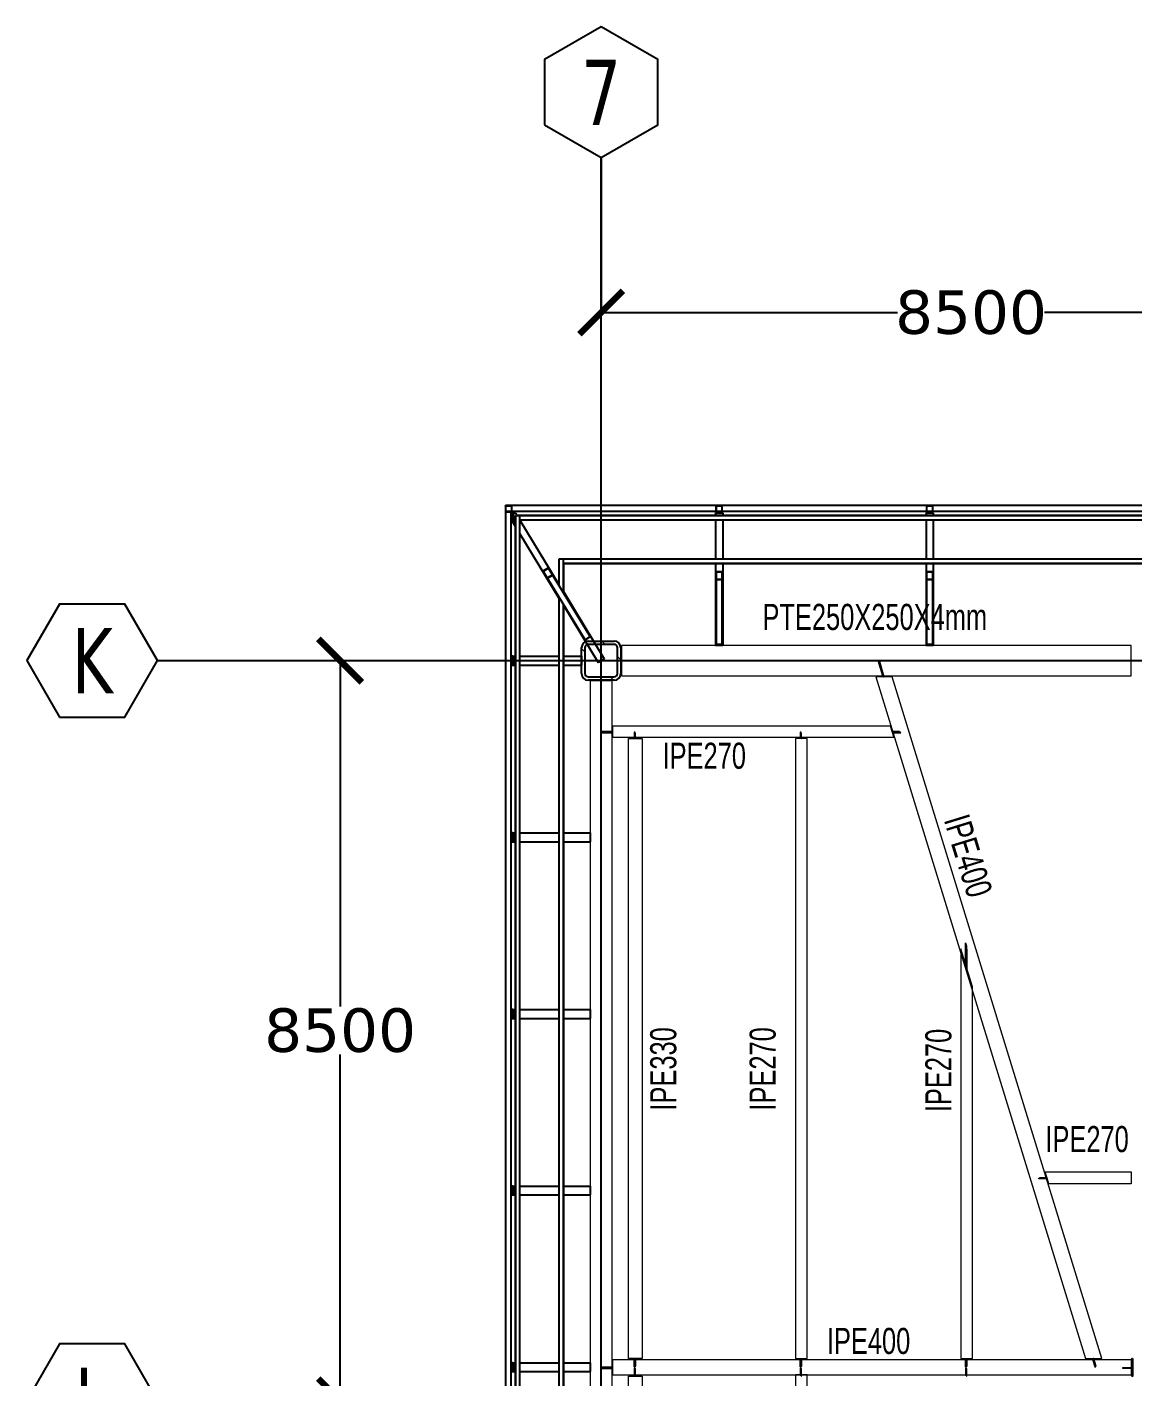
# Model space of a CAD drawing. Header units: millimetres. Extents: x -6598 to 74598, y -11659 to 33736.
# Drawn here: x -6598 to 6100, y 17280 to 32781 of the extents above; entities that cross this region are included whole.
import ezdxf
from ezdxf.enums import TextEntityAlignment as Align

# ---------------------------------------------------------------- set-up
doc = ezdxf.new("R2010")
doc.units = ezdxf.units.MM
for name, color, linetype, lineweight in [('0-1', 250, 'Continuous', 5), ('E_B_PLACA-1', 10, 'Continuous', 25), ('E_B_PLACA-2', 31, 'Continuous', 25), ('E_COLUMNAS-1', 31, 'Continuous', 25), ('E_COLUMNAS-2', 1, 'Continuous', 25), ('E_COLUMNAS-3', 1, 'Continuous', 35), ('E_TEXTO', 3, 'Continuous', 9), ('E_VIGAS-1', 31, 'Continuous', 25), ('E_VIGAS-2', 10, 'Continuous', 25), ('HCB-VIGAS', 4, 'Continuous', 15), ('S-COLS-HDLN-1', 52, 'Continuous', 9)]:
    doc.layers.add(name, color=color, linetype=linetype, lineweight=lineweight)
for name, color, linetype in [('COTAS', 8, 'Continuous'), ('HCB-EJES', 1, 'Continuous'), ('HCB-PLATINAS', 5, 'Continuous'), ('HCB-ROTULOS', 2, 'Continuous')]:
    doc.layers.add(name, color=color, linetype=linetype)
doc.styles.add('Arial Narrow_1', font='', dxfattribs={"width": 0.85, "height": 0.3})
doc.styles.add('ROMANT', font='romant.shx', dxfattribs={"width": 0.8})
doc.styles.add('VERDANA', font='verdana.ttf')
doc.styles.get('Arial Narrow_1').set_extended_font_data('Arial Narrow')
doc.dimstyles.new('1.125', dxfattribs={"dimscale": 0, "dimtxt": 500, "dimasz": 500, "dimexe": 4, "dimexo": 4, "dimgap": 15, "dimtad": 0, "dimdec": 0, "dimzin": 4, "dimdsep": 46, "dimtxsty": 'ROMANT', "dimblk": 'ARCHTICK', "dimcen": -10, "dimclrd": 256, "dimclrt": 3, "dimadec": 0, "dimazin": 0, "dimtfac": 1, "dimtdec": 0, "dimtix": 1, "dimtmove": 0, "dimatfit": 0, "dimldrblk": 'OBLIQUE', "dimfxl": 0.05, "dimtolj": 1, "dimtzin": 0, "dimarcsym": 0})

# ---------------------------------------------------------------- blocks, each defined once
blk = doc.blocks.new('EST_SFM_VIGA-METALICA-SECCION-C - EST_SFM_VIGA-METALICA-UPN160-1606674-_34_00m_N_E_-NIVEL-9 DOC')
at = {"layer": 'E_VIGAS-1'}
for p, q in [((-35.176, 0.012), (-35.176, 0.018)), ((-35.17, 0.018), (-35.176, 0.018)), ((-32.752, 0.018), (-35.112, 0.018)), ((-30.332, 0.018), (-32.694, 0.018)), ((30.113, 0.018), (-30.274, 0.018)), ((-35.175, -0.047), (-35.108, -0.047)), ((-35.107, -0.047), (-32.758, -0.047)), ((-32.756, -0.047), (-32.69, -0.047)), ((-32.689, -0.047), (-30.338, -0.047)), ((-30.336, -0.047), (-30.27, -0.047)), ((-30.269, -0.047), (30.107, -0.047))]:
    blk.add_line(p, q, dxfattribs=at)
blk = doc.blocks.new('EST_SFM_VIGA-METALICA-SECCION-C - EST_SFM_VIGA-METALICA-UPN160-1601879-_34_00m_N_E_-NIVEL-9 DOC')
at = {"layer": 'E_VIGAS-1'}
for p, q in [((-14.466, -0.016), (-14.466, 0.047)), ((-14.462, 0.047), (-14.466, 0.047)), ((14.461, 0.047), (-14.461, 0.047)), ((-14.466, -0.018), (14.466, -0.018))]:
    blk.add_line(p, q, dxfattribs=at)
blk = doc.blocks.new('EST_SFM_VIGA-METALICA-SECCION-C - EST_SFM_VIGA-METALICA-UPN100-1529610-_34_00m_N_E_-NIVEL-9 DOC')
at = {"layer": 'E_VIGAS-2'}
for p, q in [((-14.442, -0.018), (-14.442, 0.032)), ((14.393, 0.032), (-14.441, 0.032)), ((-14.442, -0.018), (14.393, -0.018))]:
    blk.add_line(p, q, dxfattribs=at)
blk = doc.blocks.new('EST_SFM_VIGA-METALICA-SECCION-C - EST_SFM_VIGA-METALICA-UPN100-1529678-_34_00m_N_E_-NIVEL-9 DOC')
at = {"layer": 'E_VIGAS-2'}
for p, q in [((-13.943, -0.032), (-13.943, 0.018)), ((-13.556, 0.018), (-13.943, 0.018)), ((13.374, 0.018), (-13.422, 0.018)), ((-13.942, -0.032), (-13.638, -0.032)), ((-13.504, -0.032), (13.456, -0.032))]:
    blk.add_line(p, q, dxfattribs=at)
blk = doc.blocks.new('EST_SFM_VIGA-METALICA-SECCION-C - EST_SFM_VIGA-METALICA-UPN100-1526554-_34_00m_N_E_-NIVEL-9 DOC')
at = {"layer": 'E_VIGAS-2'}
for p, q in [((-34.929, -0.032), (-34.929, 0.018)), ((34.942, 0.018), (-34.929, 0.018)), ((-34.929, -0.032), (34.942, -0.032))]:
    blk.add_line(p, q, dxfattribs=at)
blk = doc.blocks.new('EST_SFM_VIGA-METALICA-SECCION-C - EST_SFM_VIGA-METALICA-UPN100-1526616-_34_00m_N_E_-NIVEL-9 DOC')
at = {"layer": 'E_VIGAS-2'}
for p, q in [((-34.827, -0.018), (-34.827, 0.032)), ((34.044, 0.032), (-34.827, 0.032)), ((-34.827, -0.018), (34.044, -0.018))]:
    blk.add_line(p, q, dxfattribs=at)
blk = doc.blocks.new('EST_SCM_COLUMNA-METALICA-SECCION-CUADRADA - EST_SCM_COLUMNA-TUBULAR-CUADRADA_PTEØ_70x70 e_3mm-V8-_34_00m_N_E_-NIVEL-9 DOC')
at = {"layer": 'E_COLUMNAS-1'}
for p, q in [((-0.035, 0.029), (-0.035, -0.029)), ((-0.032, -0.029), (-0.032, 0.029)), ((0.029, 0.035), (-0.029, 0.035)), ((-0.029, 0.032), (0.029, 0.032)), ((0.032, 0.029), (0.032, -0.029)), ((0.035, -0.029), (0.035, 0.029)), ((0.029, -0.032), (-0.029, -0.032)), ((-0.029, -0.035), (0.029, -0.035))]:
    blk.add_line(p, q, dxfattribs=at)
for centre, radius, start, end in [((-0.029, 0.029), 0.006, 90, 180), ((-0.029, 0.029), 0.003, 90, 180), ((0.029, 0.029), 0.006, 360, 90), ((0.029, 0.029), 0.003, 0, 90), ((-0.029, -0.029), 0.006, 180, 270), ((-0.029, -0.029), 0.006, 190, 270), ((-0.029, -0.029), 0.003, 180, 270), ((-0.029, -0.029), 0.003, 210, 270), ((0.029, -0.029), 0.006, 270, 360), ((0.029, -0.029), 0.003, 270, 360), ((0.029, -0.029), 0.006, 270, 350), ((0.029, -0.029), 0.003, 270, 330)]:
    blk.add_arc(centre, radius, start, end, dxfattribs=at)
blk = doc.blocks.new('EST_SCM_COLUMNA-METALICA-SECCION-CUADRADA - EST_SCM_COLUMNA-TUBULAR-CUADRADA_PTEØ_70x70 e_3mm-1586569-_34_00m_N_E_-NIVEL-9 DOC')
at = {"layer": 'E_COLUMNAS-1'}
for p, q in [((-0.035, 0.029), (-0.035, -0.029)), ((-0.032, -0.029), (-0.032, 0.029)), ((0.029, 0.035), (-0.029, 0.035)), ((-0.029, 0.032), (0.029, 0.032)), ((0.032, 0.029), (0.032, -0.029)), ((0.035, -0.029), (0.035, 0.029)), ((0.029, -0.032), (-0.029, -0.032)), ((-0.029, -0.035), (0.029, -0.035))]:
    blk.add_line(p, q, dxfattribs=at)
for centre, radius, start, end in [((-0.029, 0.029), 0.006, 90, 180), ((-0.029, 0.029), 0.003, 90, 180), ((0.029, 0.029), 0.006, 360, 90), ((0.029, 0.029), 0.003, 0, 90), ((-0.029, -0.029), 0.006, 180, 270), ((-0.029, -0.029), 0.003, 180, 270), ((0.029, -0.029), 0.006, 270, 360), ((0.029, -0.029), 0.003, 270, 360), ((0.029, -0.029), 0.006, 280, 350), ((0.029, -0.029), 0.003, 300, 330)]:
    blk.add_arc(centre, radius, start, end, dxfattribs=at)
blk = doc.blocks.new('DCTIB_CNI_EST_MOD-1A-FAC_0001_rvt-1-_34_00m_N_E_-NIVEL-9 DOC')
at = {"layer": 'E_B_PLACA-1'}
for p, q in [((-75.147, 167.83), (-5.177, 167.83)), ((-75.147, 138.995), (-75.147, 167.83)), ((-74.597, 167.28), (-74.597, 166.944)), ((-5.727, 167.28), (-74.597, 167.28)), ((-74.597, 166.81), (-74.597, 140.014))]:
    blk.add_line(p, q, dxfattribs=at)
at = {"layer": 'E_B_PLACA-2'}
for p, q in [((-75.147, 167.83), (-75.147, 138.995)), ((-5.177, 167.83), (-75.147, 167.83)), ((-74.597, 167.28), (-5.727, 167.28)), ((-74.597, 166.944), (-74.597, 167.28)), ((-74.597, 140.014), (-74.597, 166.81))]:
    blk.add_line(p, q, dxfattribs=at)
at = {"layer": 'E_COLUMNAS-1'}
for centre, radius, start, end in [((-75.196, 167.879), 0.006, 280, 350), ((-75.196, 167.879), 0.006, 280, 350), ((-75.196, 167.879), 0.003, 300, 330), ((-75.196, 167.879), 0.003, 300, 330), ((-72.836, 167.879), 0.006, 190, 270), ((-72.836, 167.879), 0.006, 190, 270), ((-72.836, 167.879), 0.003, 210, 270), ((-72.836, 167.879), 0.003, 210, 270), ((-72.778, 167.879), 0.006, 270, 350), ((-72.778, 167.879), 0.006, 270, 350), ((-72.778, 167.879), 0.003, 270, 330), ((-72.778, 167.879), 0.003, 270, 330), ((-70.416, 167.879), 0.006, 190, 270), ((-70.416, 167.879), 0.006, 190, 270), ((-70.416, 167.879), 0.003, 210, 270), ((-70.416, 167.879), 0.003, 210, 270), ((-70.358, 167.879), 0.006, 270, 350), ((-70.358, 167.879), 0.006, 270, 350), ((-70.358, 167.879), 0.003, 270, 330), ((-70.358, 167.879), 0.003, 270, 330)]:
    blk.add_arc(centre, radius, start, end, dxfattribs=at)
at = {"layer": 'E_VIGAS-1'}
for p, q in [((-75.172, 167.87), (-75.173, 167.868)), ((-75.171, 167.875), (-75.171, 167.873)), ((-75.155, 167.859), (-75.166, 167.878)), ((-72.81, 167.876), (-72.81, 167.878)), ((-72.81, 167.864), (-72.81, 167.873)), ((-72.805, 167.878), (-72.805, 167.876)), ((-72.805, 167.873), (-72.805, 167.864)), ((-70.39, 167.876), (-70.39, 167.878)), ((-70.39, 167.864), (-70.39, 167.873)), ((-70.385, 167.878), (-70.385, 167.876)), ((-70.385, 167.873), (-70.385, 167.864)), ((-75.195, 167.791), (-75.176, 167.76)), ((-75.181, 167.84), (-75.178, 167.835)), ((-75.178, 167.826), (-75.181, 167.831)), ((-75.176, 167.859), (-75.176, 167.853)), ((-75.176, 167.853), (-75.176, 167.859)), ((-75.176, 167.859), (-75.147, 167.859)), ((-75.176, 167.749), (-75.176, 167.802)), ((-75.174, 167.865), (-75.175, 167.864)), ((-75.175, 167.858), (-75.147, 167.858)), ((-75.175, 167.858), (-75.175, 167.747)), ((-75.175, 167.747), (-75.147, 167.701)), ((-75.147, 167.858), (-75.13, 167.83)), ((-72.848, 167.858), (-72.848, 167.859)), ((-72.848, 167.859), (-72.82, 167.859)), ((-72.766, 167.858), (-72.848, 167.858)), ((-72.848, 167.858), (-72.848, 167.83)), ((-72.81, 167.859), (-72.81, 167.864)), ((-72.805, 167.864), (-72.805, 167.859)), ((-72.794, 167.859), (-72.766, 167.859)), ((-72.766, 167.859), (-72.766, 167.858)), ((-72.766, 167.858), (-72.766, 167.83)), ((-70.428, 167.858), (-70.428, 167.859)), ((-70.428, 167.859), (-70.4, 167.859)), ((-70.346, 167.858), (-70.428, 167.858)), ((-70.428, 167.858), (-70.428, 167.83)), ((-70.39, 167.859), (-70.39, 167.864)), ((-70.385, 167.864), (-70.385, 167.859)), ((-70.374, 167.859), (-70.346, 167.859)), ((-70.346, 167.859), (-70.346, 167.858)), ((-70.346, 167.858), (-70.346, 167.83)), ((-72.848, 167.28), (-72.848, 166.337)), ((-72.766, 167.28), (-72.766, 166.337)), ((-70.428, 167.28), (-70.428, 166.337)), ((-70.346, 167.28), (-70.346, 166.337)), ((-74.828, 167.188), (-74.782, 167.113)), ((-74.772, 167.226), (-74.827, 167.193)), ((-74.826, 167.191), (-74.771, 167.224)), ((-74.826, 167.188), (-74.822, 167.181)), ((-74.781, 167.114), (-74.826, 167.188)), ((-74.782, 167.113), (-74.35, 166.404)), ((-74.781, 167.114), (-74.779, 167.111)), ((-74.724, 167.146), (-74.779, 167.113)), ((-74.778, 167.111), (-74.723, 167.145)), ((-74.765, 167.216), (-74.769, 167.223)), ((-74.769, 167.223), (-74.724, 167.149)), ((-74.723, 167.15), (-74.768, 167.224)), ((-74.722, 167.146), (-74.724, 167.149)), ((-74.29, 166.44), (-74.723, 167.15)), ((-72.842, 167.18), (-72.842, 167.098)), ((-72.842, 167.098), (-72.842, 166.357)), ((-72.841, 167.18), (-72.841, 167.172)), ((-72.841, 167.098), (-72.841, 167.18)), ((-72.841, 167.098), (-72.841, 167.094)), ((-72.775, 167.184), (-72.839, 167.184)), ((-72.839, 167.182), (-72.775, 167.182)), ((-72.775, 167.096), (-72.839, 167.096)), ((-72.774, 167.172), (-72.774, 167.18)), ((-72.774, 167.18), (-72.774, 167.098)), ((-72.774, 167.094), (-72.774, 167.098)), ((-72.772, 167.098), (-72.772, 167.18)), ((-72.772, 166.357), (-72.772, 167.098)), ((-70.422, 167.18), (-70.422, 167.098)), ((-70.422, 167.098), (-70.422, 166.357)), ((-70.421, 167.18), (-70.421, 167.172)), ((-70.421, 167.098), (-70.421, 167.18)), ((-70.421, 167.098), (-70.421, 167.094)), ((-70.355, 167.184), (-70.419, 167.184)), ((-70.419, 167.182), (-70.355, 167.182)), ((-70.355, 167.096), (-70.419, 167.096)), ((-70.354, 167.172), (-70.354, 167.18)), ((-70.354, 167.18), (-70.354, 167.098)), ((-70.354, 167.094), (-70.354, 167.098)), ((-70.352, 167.098), (-70.352, 167.18)), ((-70.352, 166.357), (-70.352, 167.098)), ((-74.597, 166.956), (-74.127, 166.184)), ((-72.839, 167.094), (-72.775, 167.094)), ((-70.419, 167.094), (-70.355, 167.094)), ((-74.597, 166.798), (-74.197, 166.141)), ((-74.346, 166.402), (-74.291, 166.435)), ((-72.766, 166.337), (-72.848, 166.337)), ((-72.839, 166.353), (-72.775, 166.353)), ((-70.346, 166.337), (-70.428, 166.337)), ((-70.419, 166.353), (-70.355, 166.353)), ((-75.177, 166.212), (-75.195, 166.212)), ((-75.195, 166.165), (-75.181, 166.165)), ((-75.181, 166.165), (-75.176, 166.165)), ((-75.181, 166.165), (-75.176, 166.165)), ((-75.177, 166.165), (-75.181, 166.165)), ((-75.177, 166.175), (-75.177, 166.212)), ((-75.177, 166.212), (-75.175, 166.212)), ((-75.175, 166.112), (-75.175, 166.212)), ((-75.175, 166.212), (-75.147, 166.212)), ((-75.175, 166.212), (-75.175, 166.112)), ((-74.597, 166.212), (-74.388, 166.212)), ((-74.388, 166.212), (-74.388, 166.112)), ((-74.127, 166.184), (-74.197, 166.141)), ((-75.181, 166.16), (-75.195, 166.16)), ((-75.195, 166.112), (-75.177, 166.112)), ((-75.176, 166.16), (-75.181, 166.16)), ((-75.181, 166.16), (-75.177, 166.16)), ((-75.176, 166.16), (-75.181, 166.16)), ((-75.177, 166.112), (-75.177, 166.15)), ((-75.175, 166.112), (-75.177, 166.112)), ((-75.175, 166.112), (-75.147, 166.112)), ((-74.597, 166.112), (-74.388, 166.112)), ((-75.177, 164.182), (-75.195, 164.182)), ((-75.177, 164.145), (-75.177, 164.182)), ((-75.177, 164.182), (-75.175, 164.182)), ((-75.175, 164.082), (-75.175, 164.182)), ((-75.175, 164.182), (-75.147, 164.182)), ((-75.175, 164.182), (-75.175, 164.082)), ((-74.597, 164.182), (-74.287, 164.182)), ((-74.287, 164.182), (-74.287, 164.082)), ((-75.195, 164.135), (-75.181, 164.135)), ((-75.181, 164.13), (-75.195, 164.13)), ((-75.195, 164.082), (-75.177, 164.082)), ((-75.181, 164.135), (-75.176, 164.135)), ((-75.181, 164.135), (-75.176, 164.135)), ((-75.177, 164.135), (-75.181, 164.135)), ((-75.176, 164.13), (-75.181, 164.13)), ((-75.181, 164.13), (-75.177, 164.13)), ((-75.176, 164.13), (-75.181, 164.13)), ((-75.177, 164.082), (-75.177, 164.12)), ((-75.175, 164.082), (-75.177, 164.082)), ((-75.175, 164.082), (-75.147, 164.082)), ((-74.597, 164.082), (-74.287, 164.082)), ((-75.177, 162.152), (-75.195, 162.152)), ((-75.177, 162.115), (-75.177, 162.152)), ((-75.177, 162.152), (-75.175, 162.152)), ((-75.175, 162.052), (-75.175, 162.152)), ((-75.175, 162.152), (-75.147, 162.152)), ((-75.175, 162.152), (-75.175, 162.052)), ((-74.597, 162.152), (-74.287, 162.152)), ((-74.287, 162.152), (-74.287, 162.052)), ((-75.195, 162.105), (-75.181, 162.105)), ((-75.181, 162.1), (-75.195, 162.1)), ((-75.195, 162.052), (-75.177, 162.052)), ((-75.181, 162.105), (-75.176, 162.105)), ((-75.181, 162.105), (-75.176, 162.105)), ((-75.177, 162.105), (-75.181, 162.105)), ((-75.176, 162.1), (-75.181, 162.1)), ((-75.181, 162.1), (-75.177, 162.1)), ((-75.176, 162.1), (-75.181, 162.1)), ((-75.177, 162.052), (-75.177, 162.09)), ((-75.175, 162.052), (-75.177, 162.052)), ((-75.175, 162.052), (-75.147, 162.052)), ((-74.597, 162.052), (-74.287, 162.052)), ((-75.177, 160.123), (-75.195, 160.123)), ((-75.177, 160.085), (-75.177, 160.123)), ((-75.177, 160.123), (-75.175, 160.123)), ((-75.175, 160.023), (-75.175, 160.123)), ((-75.175, 160.123), (-75.147, 160.123)), ((-75.175, 160.123), (-75.175, 160.023)), ((-74.597, 160.123), (-74.287, 160.123)), ((-74.287, 160.123), (-74.287, 160.023)), ((-75.195, 160.075), (-75.181, 160.075)), ((-75.181, 160.07), (-75.195, 160.07)), ((-75.195, 160.023), (-75.177, 160.023)), ((-75.181, 160.075), (-75.176, 160.075)), ((-75.181, 160.075), (-75.176, 160.075)), ((-75.177, 160.075), (-75.181, 160.075)), ((-75.176, 160.07), (-75.181, 160.07)), ((-75.181, 160.07), (-75.177, 160.07)), ((-75.176, 160.07), (-75.181, 160.07)), ((-75.177, 160.023), (-75.177, 160.06)), ((-75.175, 160.023), (-75.177, 160.023)), ((-75.175, 160.023), (-75.147, 160.023)), ((-74.597, 160.023), (-74.287, 160.023)), ((-75.177, 158.093), (-75.195, 158.093)), ((-75.195, 158.045), (-75.181, 158.045)), ((-75.181, 158.04), (-75.195, 158.04)), ((-75.195, 157.993), (-75.177, 157.993)), ((-75.181, 158.045), (-75.176, 158.045)), ((-75.181, 158.045), (-75.176, 158.045)), ((-75.177, 158.045), (-75.181, 158.045)), ((-75.176, 158.04), (-75.181, 158.04)), ((-75.181, 158.04), (-75.177, 158.04)), ((-75.176, 158.04), (-75.181, 158.04)), ((-75.177, 158.055), (-75.177, 158.093)), ((-75.177, 158.093), (-75.175, 158.093)), ((-75.177, 157.993), (-75.177, 158.03)), ((-75.175, 157.993), (-75.177, 157.993)), ((-75.175, 157.993), (-75.175, 158.093)), ((-75.175, 158.093), (-75.147, 158.093)), ((-75.175, 158.093), (-75.175, 157.993)), ((-75.175, 157.993), (-75.147, 157.993)), ((-74.597, 158.093), (-74.287, 158.093)), ((-74.597, 157.993), (-74.287, 157.993)), ((-74.287, 158.093), (-74.287, 157.993))]:
    blk.add_line(p, q, dxfattribs=at)
at = {"layer": 'E_VIGAS-1', "flags": 128}
for points in [[(-75.17, 167.878), (-75.171, 167.874), (-75.172, 167.869), (-75.175, 167.864), (-75.178, 167.861), (-75.182, 167.857), (-75.186, 167.855), (-75.19, 167.854)], [(-75.195, 167.863), (-75.191, 167.857), (-75.186, 167.848), (-75.181, 167.84)], [(-75.181, 167.831), (-75.186, 167.838), (-75.191, 167.847), (-75.195, 167.854)], [(-75.175, 167.747), (-75.176, 167.747), (-75.176, 167.749)], [(-75.147, 167.859), (-75.147, 167.858), (-75.147, 167.858)], [(-74.827, 167.193), (-74.828, 167.192), (-74.828, 167.192), (-74.828, 167.191), (-74.828, 167.19), (-74.828, 167.189), (-74.828, 167.188), (-74.828, 167.188)], [(-74.826, 167.188), (-74.826, 167.189), (-74.827, 167.189), (-74.827, 167.19), (-74.827, 167.19), (-74.826, 167.19), (-74.826, 167.191), (-74.826, 167.191)], [(-74.782, 167.113), (-74.782, 167.113), (-74.781, 167.112), (-74.78, 167.112), (-74.78, 167.111), (-74.779, 167.111), (-74.778, 167.111), (-74.778, 167.111)], [(-74.779, 167.113), (-74.779, 167.113), (-74.779, 167.113), (-74.78, 167.113), (-74.78, 167.113), (-74.78, 167.113), (-74.781, 167.114), (-74.781, 167.114)], [(-74.768, 167.224), (-74.768, 167.225), (-74.769, 167.225), (-74.77, 167.226), (-74.77, 167.226), (-74.771, 167.226), (-74.772, 167.226), (-74.772, 167.226)], [(-74.771, 167.224), (-74.771, 167.224), (-74.771, 167.224), (-74.771, 167.224), (-74.77, 167.224), (-74.77, 167.224), (-74.77, 167.224), (-74.769, 167.224), (-74.769, 167.223)], [(-74.724, 167.149), (-74.724, 167.149), (-74.724, 167.148), (-74.723, 167.148), (-74.724, 167.147), (-74.724, 167.147), (-74.724, 167.147), (-74.724, 167.146)], [(-74.723, 167.145), (-74.722, 167.145), (-74.722, 167.146), (-74.722, 167.146), (-74.722, 167.147), (-74.722, 167.148), (-74.722, 167.149), (-74.723, 167.15)], [(-72.839, 167.184), (-72.84, 167.184), (-72.84, 167.184), (-72.841, 167.183), (-72.841, 167.183), (-72.842, 167.182), (-72.842, 167.181), (-72.842, 167.18)], [(-72.842, 167.098), (-72.842, 167.097), (-72.842, 167.096), (-72.841, 167.095), (-72.841, 167.095), (-72.84, 167.094), (-72.84, 167.094), (-72.839, 167.094)], [(-72.841, 167.18), (-72.841, 167.181), (-72.84, 167.181), (-72.84, 167.182), (-72.84, 167.182), (-72.84, 167.182), (-72.839, 167.182), (-72.839, 167.182)], [(-72.839, 167.096), (-72.839, 167.096), (-72.84, 167.096), (-72.84, 167.096), (-72.84, 167.096), (-72.84, 167.097), (-72.841, 167.097), (-72.841, 167.098)], [(-72.772, 167.18), (-72.772, 167.181), (-72.772, 167.182), (-72.773, 167.183), (-72.773, 167.183), (-72.774, 167.184), (-72.774, 167.184), (-72.775, 167.184)], [(-72.775, 167.182), (-72.775, 167.182), (-72.774, 167.182), (-72.774, 167.182), (-72.774, 167.182), (-72.774, 167.181), (-72.774, 167.181), (-72.774, 167.18)], [(-72.775, 167.094), (-72.774, 167.094), (-72.774, 167.094), (-72.773, 167.095), (-72.773, 167.095), (-72.772, 167.096), (-72.772, 167.097), (-72.772, 167.098)], [(-72.774, 167.098), (-72.774, 167.097), (-72.774, 167.097), (-72.774, 167.096), (-72.774, 167.096), (-72.774, 167.096), (-72.775, 167.096), (-72.775, 167.096)], [(-70.419, 167.184), (-70.42, 167.184), (-70.42, 167.184), (-70.421, 167.183), (-70.421, 167.183), (-70.422, 167.182), (-70.422, 167.181), (-70.422, 167.18)], [(-70.422, 167.098), (-70.422, 167.097), (-70.422, 167.096), (-70.421, 167.095), (-70.421, 167.095), (-70.42, 167.094), (-70.42, 167.094), (-70.419, 167.094)], [(-70.421, 167.18), (-70.421, 167.181), (-70.42, 167.181), (-70.42, 167.182), (-70.42, 167.182), (-70.42, 167.182), (-70.419, 167.182), (-70.419, 167.182)], [(-70.419, 167.096), (-70.419, 167.096), (-70.42, 167.096), (-70.42, 167.096), (-70.42, 167.096), (-70.42, 167.097), (-70.421, 167.097), (-70.421, 167.098)], [(-70.352, 167.18), (-70.352, 167.181), (-70.352, 167.182), (-70.353, 167.183), (-70.353, 167.183), (-70.354, 167.184), (-70.354, 167.184), (-70.355, 167.184)], [(-70.355, 167.182), (-70.355, 167.182), (-70.354, 167.182), (-70.354, 167.182), (-70.354, 167.182), (-70.354, 167.181), (-70.354, 167.181), (-70.354, 167.18)], [(-70.355, 167.094), (-70.354, 167.094), (-70.354, 167.094), (-70.353, 167.095), (-70.353, 167.095), (-70.352, 167.096), (-70.352, 167.097), (-70.352, 167.098)], [(-70.354, 167.098), (-70.354, 167.097), (-70.354, 167.097), (-70.354, 167.096), (-70.354, 167.096), (-70.354, 167.096), (-70.355, 167.096), (-70.355, 167.096)], [(-74.35, 166.404), (-74.35, 166.403), (-74.349, 166.403), (-74.348, 166.402), (-74.348, 166.402), (-74.347, 166.402), (-74.346, 166.402), (-74.346, 166.402)], [(-74.291, 166.435), (-74.29, 166.436), (-74.29, 166.436), (-74.29, 166.437), (-74.29, 166.438), (-74.29, 166.439), (-74.29, 166.44), (-74.29, 166.44)], [(-72.842, 166.357), (-72.842, 166.356), (-72.842, 166.355), (-72.841, 166.355), (-72.841, 166.354), (-72.84, 166.354), (-72.84, 166.353), (-72.839, 166.353)], [(-72.775, 166.353), (-72.774, 166.353), (-72.774, 166.354), (-72.773, 166.354), (-72.773, 166.355), (-72.772, 166.355), (-72.772, 166.356), (-72.772, 166.357)], [(-70.422, 166.357), (-70.422, 166.356), (-70.422, 166.355), (-70.421, 166.355), (-70.421, 166.354), (-70.42, 166.354), (-70.42, 166.353), (-70.419, 166.353)], [(-70.355, 166.353), (-70.354, 166.353), (-70.354, 166.354), (-70.353, 166.354), (-70.353, 166.355), (-70.352, 166.355), (-70.352, 166.356), (-70.352, 166.357)]]:
    blk.add_lwpolyline(points, dxfattribs=at)
at = {"layer": 'E_VIGAS-1'}
for points, knots in [([(-75.181, 167.84), (-75.181, 167.84), (-75.181, 167.839), (-75.18, 167.839), (-75.18, 167.838), (-75.179, 167.838), (-75.179, 167.838), (-75.179, 167.838), (-75.178, 167.838), (-75.178, 167.838), (-75.178, 167.839), (-75.178, 167.839), (-75.177, 167.84), (-75.177, 167.84), (-75.177, 167.84), (-75.177, 167.84), (-75.177, 167.84), (-75.177, 167.841), (-75.177, 167.841), (-75.177, 167.842), (-75.177, 167.842), (-75.177, 167.843), (-75.177, 167.843), (-75.177, 167.843), (-75.177, 167.843), (-75.177, 167.844), (-75.177, 167.844), (-75.177, 167.845), (-75.176, 167.846), (-75.176, 167.847), (-75.176, 167.848), (-75.176, 167.85), (-75.176, 167.852), (-75.176, 167.853)], [0, 0, 0, 0, 0.071429, 0.142857, 0.160714, 0.178571, 0.214286, 0.25, 0.285714, 0.321429, 0.357143, 0.392857, 0.410714, 0.419643, 0.428571, 0.4375, 0.446429, 0.464286, 0.5, 0.535714, 0.553571, 0.5625, 0.571429, 0.580357, 0.589286, 0.607143, 0.642857, 0.678571, 0.714286, 0.75, 0.785714, 0.857143, 1, 1, 1, 1]), ([(-75.178, 167.838), (-75.178, 167.838), (-75.179, 167.838), (-75.179, 167.838), (-75.179, 167.838), (-75.18, 167.838), (-75.18, 167.839), (-75.181, 167.839), (-75.181, 167.84), (-75.181, 167.84)], [0.7142857, 0.7142857, 0.7142857, 0.7142857, 0.75, 0.7857143, 0.8214286, 0.8392857, 0.8571429, 0.9285714, 1, 1, 1, 1]), ([(-75.176, 167.802), (-75.176, 167.803), (-75.176, 167.807), (-75.177, 167.811), (-75.177, 167.815), (-75.178, 167.821), (-75.179, 167.826), (-75.181, 167.83), (-75.181, 167.831)], [0, 0, 0, 0, 0.142857, 0.285714, 0.428571, 0.571429, 0.857143, 1, 1, 1, 1]), ([(-75.176, 167.853), (-75.176, 167.852), (-75.176, 167.85), (-75.176, 167.848), (-75.176, 167.847), (-75.176, 167.846), (-75.177, 167.845), (-75.177, 167.844), (-75.177, 167.844), (-75.177, 167.843), (-75.177, 167.843), (-75.177, 167.843), (-75.177, 167.843)], [0, 0, 0, 0, 0.1428571, 0.2142857, 0.25, 0.2857143, 0.3214286, 0.3571429, 0.3928571, 0.4107143, 0.4196429, 0.4285714, 0.4285714, 0.4285714, 0.4285714]), ([(-72.82, 167.859), (-72.819, 167.859), (-72.818, 167.859), (-72.815, 167.859), (-72.813, 167.86), (-72.811, 167.86), (-72.81, 167.862), (-72.81, 167.863), (-72.81, 167.864)], [0, 0, 0, 0, 0.142857, 0.285714, 0.428571, 0.571429, 0.785714, 1, 1, 1, 1]), ([(-72.81, 167.864), (-72.81, 167.863), (-72.81, 167.862), (-72.812, 167.86), (-72.813, 167.86), (-72.815, 167.859), (-72.816, 167.859), (-72.817, 167.859), (-72.819, 167.859), (-72.82, 167.859)], [0, 0, 0, 0, 0.285714, 0.428571, 0.571429, 0.678571, 0.732143, 0.785714, 1, 1, 1, 1]), ([(-72.794, 167.859), (-72.795, 167.859), (-72.796, 167.859), (-72.799, 167.859), (-72.801, 167.86), (-72.803, 167.86), (-72.804, 167.862), (-72.805, 167.863), (-72.805, 167.864)], [0, 0, 0, 0, 0.142857, 0.285714, 0.428571, 0.571429, 0.785714, 1, 1, 1, 1]), ([(-72.805, 167.864), (-72.805, 167.863), (-72.804, 167.862), (-72.803, 167.86), (-72.801, 167.86), (-72.8, 167.859), (-72.799, 167.859), (-72.797, 167.859), (-72.795, 167.859), (-72.794, 167.859)], [0, 0, 0, 0, 0.285714, 0.428571, 0.571429, 0.678571, 0.732143, 0.785714, 1, 1, 1, 1]), ([(-70.4, 167.859), (-70.399, 167.859), (-70.398, 167.859), (-70.395, 167.859), (-70.393, 167.86), (-70.391, 167.86), (-70.39, 167.862), (-70.39, 167.863), (-70.39, 167.864)], [0, 0, 0, 0, 0.142857, 0.285714, 0.428571, 0.571429, 0.785714, 1, 1, 1, 1]), ([(-70.39, 167.864), (-70.39, 167.863), (-70.39, 167.862), (-70.392, 167.86), (-70.393, 167.86), (-70.395, 167.859), (-70.396, 167.859), (-70.397, 167.859), (-70.399, 167.859), (-70.4, 167.859)], [0, 0, 0, 0, 0.285714, 0.428571, 0.571429, 0.678571, 0.732143, 0.785714, 1, 1, 1, 1]), ([(-70.374, 167.859), (-70.375, 167.859), (-70.376, 167.859), (-70.379, 167.859), (-70.381, 167.86), (-70.383, 167.86), (-70.384, 167.862), (-70.385, 167.863), (-70.385, 167.864)], [0, 0, 0, 0, 0.142857, 0.285714, 0.428571, 0.571429, 0.785714, 1, 1, 1, 1]), ([(-70.385, 167.864), (-70.385, 167.863), (-70.384, 167.862), (-70.383, 167.86), (-70.381, 167.86), (-70.38, 167.859), (-70.379, 167.859), (-70.377, 167.859), (-70.375, 167.859), (-70.374, 167.859)], [0, 0, 0, 0, 0.285714, 0.428571, 0.571429, 0.678571, 0.732143, 0.785714, 1, 1, 1, 1]), ([(-75.181, 166.165), (-75.181, 166.165), (-75.18, 166.165), (-75.179, 166.166), (-75.178, 166.167), (-75.177, 166.168), (-75.177, 166.17), (-75.177, 166.171), (-75.177, 166.172), (-75.177, 166.174), (-75.177, 166.175)], [0, 0, 0, 0, 0.142857, 0.285714, 0.428571, 0.571429, 0.678571, 0.732143, 0.785714, 1, 1, 1, 1]), ([(-75.177, 166.15), (-75.177, 166.151), (-75.177, 166.152), (-75.177, 166.154), (-75.177, 166.156), (-75.178, 166.158), (-75.179, 166.159), (-75.181, 166.16), (-75.181, 166.16)], [0, 0, 0, 0, 0.142857, 0.285714, 0.428571, 0.571429, 0.785714, 1, 1, 1, 1]), ([(-75.181, 164.135), (-75.181, 164.135), (-75.18, 164.135), (-75.179, 164.136), (-75.178, 164.137), (-75.177, 164.138), (-75.177, 164.14), (-75.177, 164.141), (-75.177, 164.142), (-75.177, 164.144), (-75.177, 164.145)], [0, 0, 0, 0, 0.142857, 0.285714, 0.428571, 0.571429, 0.678571, 0.732143, 0.785714, 1, 1, 1, 1]), ([(-75.177, 164.12), (-75.177, 164.121), (-75.177, 164.122), (-75.177, 164.124), (-75.177, 164.126), (-75.178, 164.128), (-75.179, 164.129), (-75.181, 164.13), (-75.181, 164.13)], [0, 0, 0, 0, 0.142857, 0.285714, 0.428571, 0.571429, 0.785714, 1, 1, 1, 1]), ([(-75.181, 162.105), (-75.181, 162.105), (-75.18, 162.105), (-75.179, 162.106), (-75.178, 162.107), (-75.177, 162.108), (-75.177, 162.11), (-75.177, 162.111), (-75.177, 162.112), (-75.177, 162.114), (-75.177, 162.115)], [0, 0, 0, 0, 0.142857, 0.285714, 0.428571, 0.571429, 0.678571, 0.732143, 0.785714, 1, 1, 1, 1]), ([(-75.177, 162.09), (-75.177, 162.091), (-75.177, 162.092), (-75.177, 162.094), (-75.177, 162.096), (-75.178, 162.098), (-75.179, 162.099), (-75.181, 162.1), (-75.181, 162.1)], [0, 0, 0, 0, 0.142857, 0.285714, 0.428571, 0.571429, 0.785714, 1, 1, 1, 1]), ([(-75.181, 160.075), (-75.181, 160.075), (-75.18, 160.075), (-75.179, 160.076), (-75.178, 160.077), (-75.177, 160.079), (-75.177, 160.08), (-75.177, 160.081), (-75.177, 160.082), (-75.177, 160.084), (-75.177, 160.085)], [0, 0, 0, 0, 0.142857, 0.285714, 0.428571, 0.571429, 0.678571, 0.732143, 0.785714, 1, 1, 1, 1]), ([(-75.177, 160.06), (-75.177, 160.061), (-75.177, 160.062), (-75.177, 160.064), (-75.177, 160.066), (-75.178, 160.068), (-75.179, 160.069), (-75.181, 160.07), (-75.181, 160.07)], [0, 0, 0, 0, 0.142857, 0.285714, 0.428571, 0.571429, 0.785714, 1, 1, 1, 1]), ([(-75.181, 158.045), (-75.181, 158.045), (-75.18, 158.045), (-75.179, 158.046), (-75.178, 158.047), (-75.177, 158.049), (-75.177, 158.05), (-75.177, 158.051), (-75.177, 158.053), (-75.177, 158.054), (-75.177, 158.055)], [0, 0, 0, 0, 0.142857, 0.285714, 0.428571, 0.571429, 0.678571, 0.732143, 0.785714, 1, 1, 1, 1]), ([(-75.177, 158.03), (-75.177, 158.031), (-75.177, 158.032), (-75.177, 158.035), (-75.177, 158.036), (-75.178, 158.038), (-75.179, 158.039), (-75.181, 158.04), (-75.181, 158.04)], [0, 0, 0, 0, 0.142857, 0.285714, 0.428571, 0.571429, 0.785714, 1, 1, 1, 1])]:
    blk.add_open_spline(points, degree=3, knots=knots, dxfattribs=at)
for points in [[(-75.181, 167.831), (-75.18, 167.829), (-75.179, 167.826), (-75.178, 167.824)], [(-75.177, 167.815), (-75.177, 167.813), (-75.176, 167.809), (-75.176, 167.804), (-75.176, 167.802)], [(-75.176, 167.859), (-75.176, 167.859), (-75.176, 167.858), (-75.175, 167.858), (-75.175, 167.858)]]:
    blk.add_open_spline(points, degree=3, dxfattribs=at)
at = {"layer": 'E_VIGAS-2'}
for p, q in [((-75.097, 167.777), (-74.647, 167.038)), ((-72.848, 167.78), (-72.848, 167.33)), ((-72.766, 167.78), (-72.766, 167.33)), ((-70.428, 167.78), (-70.428, 167.33)), ((-70.346, 167.78), (-70.346, 167.33)), ((-75.097, 167.619), (-74.647, 166.88)), ((-75.097, 166.212), (-74.647, 166.212)), ((-75.097, 166.112), (-74.647, 166.112)), ((-75.097, 164.182), (-74.647, 164.182)), ((-75.097, 164.082), (-74.647, 164.082)), ((-75.097, 162.152), (-74.647, 162.152)), ((-75.097, 162.052), (-74.647, 162.052)), ((-75.097, 160.123), (-74.647, 160.123)), ((-75.097, 160.023), (-74.647, 160.023)), ((-75.097, 158.093), (-74.647, 158.093)), ((-75.097, 157.993), (-74.647, 157.993))]:
    blk.add_line(p, q, dxfattribs=at)
at = {"layer": 'E_COLUMNAS-1'}
for name, p in [('EST_SCM_COLUMNA-METALICA-SECCION-CUADRADA - EST_SCM_COLUMNA-TUBULAR-CUADRADA_PTEØ_70x70 e_3mm-1586569-_34_00m_N_E_-NIVEL-9 DOC', (-75.225, 167.908)), ('EST_SCM_COLUMNA-METALICA-SECCION-CUADRADA - EST_SCM_COLUMNA-TUBULAR-CUADRADA_PTEØ_70x70 e_3mm-V8-_34_00m_N_E_-NIVEL-9 DOC', (-72.807, 167.908)), ('EST_SCM_COLUMNA-METALICA-SECCION-CUADRADA - EST_SCM_COLUMNA-TUBULAR-CUADRADA_PTEØ_70x70 e_3mm-V8-_34_00m_N_E_-NIVEL-9 DOC', (-70.387, 167.908))]:
    blk.add_blockref(name, p, dxfattribs=at)
at = {"layer": 'E_VIGAS-1'}
for name, p in [('EST_SFM_VIGA-METALICA-SECCION-C - EST_SFM_VIGA-METALICA-UPN160-1606674-_34_00m_N_E_-NIVEL-9 DOC', (-40.084, 167.925)), ('EST_SFM_VIGA-METALICA-SECCION-C - EST_SFM_VIGA-METALICA-UPN100-1526554-_34_00m_N_E_-NIVEL-9 DOC', (-40.169, 167.812)), ('EST_SFM_VIGA-METALICA-SECCION-C - EST_SFM_VIGA-METALICA-UPN100-1526616-_34_00m_N_E_-NIVEL-9 DOC', (-39.77, 167.298))]:
    blk.add_blockref(name, p, dxfattribs=at)
for name, p, rotation in [('EST_SFM_VIGA-METALICA-SECCION-C - EST_SFM_VIGA-METALICA-UPN160-1601879-_34_00m_N_E_-NIVEL-9 DOC', (-75.242, 153.412), 270), ('EST_SFM_VIGA-METALICA-SECCION-C - EST_SFM_VIGA-METALICA-UPN100-1529610-_34_00m_N_E_-NIVEL-9 DOC', (-75.13, 153.388), 269.9999999999999), ('EST_SFM_VIGA-METALICA-SECCION-C - EST_SFM_VIGA-METALICA-UPN100-1529678-_34_00m_N_E_-NIVEL-9 DOC', (-74.615, 153.388), 270.0000000000001)]:
    blk.add_blockref(name, p, dxfattribs=dict(at, rotation=rotation))
blk = doc.blocks.new('EST_SCM_COLUMNA-METALICA-SECCION-CUADRADA - EST_SCM_COLUMNA-TUBULAR-CUADRADA_ARMADA_450X450X38-V21-_34_00m_N_E_-NIVEL-9 DOC')
at = {"layer": 'S-COLS-HDLN-1'}
h = blk.add_hatch(dxfattribs=at)
h.set_pattern_fill('FP_21', color=256, style=0, pattern_type=2)
h.set_pattern_definition([(135, (74.162, -166.162), (-0.15909903, -0.15909903), [])])
h.paths.add_polyline_path([(0.086, -0.225), (0.149, -0.225), (0.178, -0.219), (0.203, -0.203), (0.219, -0.178), (0.225, -0.149), (0.225, 0.149), (0.219, 0.178), (0.203, 0.203), (0.178, 0.219), (0.149, 0.225), (-0.149, 0.225), (-0.178, 0.219), (-0.203, 0.203), (-0.219, 0.178), (-0.225, 0.149), (-0.225, -0.149), (-0.219, -0.178), (-0.203, -0.203), (-0.178, -0.219), (-0.149, -0.225)])
h.paths.add_polyline_path([(0.149, -0.187), (-0.149, -0.187), (-0.168, -0.182), (-0.182, -0.168), (-0.187, -0.149), (-0.187, 0.149), (-0.182, 0.168), (-0.168, 0.182), (-0.149, 0.187), (0.149, 0.187), (0.168, 0.182), (0.182, 0.168), (0.187, 0.149), (0.187, -0.149), (0.182, -0.168), (0.168, -0.182)])
at = {"layer": 'E_COLUMNAS-2'}
for p, q in [((-0.149, 0.225), (0.149, 0.225)), ((0.149, 0.187), (-0.149, 0.187)), ((-0.225, -0.149), (-0.225, 0.149)), ((-0.187, 0.149), (-0.187, -0.149)), ((0.187, -0.149), (0.187, 0.149)), ((0.225, 0.149), (0.225, -0.149)), ((-0.149, -0.187), (0.149, -0.187)), ((0.149, -0.225), (-0.149, -0.225))]:
    blk.add_line(p, q, dxfattribs=at)
for centre, radius, start, end in [((-0.149, 0.149), 0.076, 90, 180), ((-0.149, 0.149), 0.038, 90, 180), ((0.149, 0.149), 0.076, 0, 90), ((0.149, 0.149), 0.038, 360, 90), ((-0.149, -0.149), 0.076, 180, 270), ((-0.149, -0.149), 0.038, 180, 270), ((0.149, -0.149), 0.038, 270, 360), ((0.149, -0.149), 0.076, 270, 0)]:
    blk.add_arc(centre, radius, start, end, dxfattribs=at)
blk = doc.blocks.new('_ArchTick')
at = {"color": 0, "linetype": 'ByBlock', "const_width": 0.15}
blk.add_lwpolyline([(-0.5, -0.5), (0.5, 0.5)], dxfattribs=at)
blk = doc.blocks.new('*D452')
at = {"layer": 'COTAS', "color": 0, "lineweight": -2, "transparency": 16777216}
for p, q in [((-5094, 25500), (-2996, 25500)), ((-5094, 17000), (-2996, 17000))]:
    blk.add_line(p, q, dxfattribs=at)
at = {"layer": 'COTAS', "lineweight": -2, "transparency": 16777216}
for p, q in [((-3000, 25500), (-3000, 21526)), ((-3000, 17000), (-3000, 20974))]:
    blk.add_line(p, q, dxfattribs=at)
at = {"layer": 'Defpoints', "color": 0, "transparency": 16777216}
for p in [(-5098, 25500), (-3000, 25500), (-5098, 17000)]:
    blk.add_point(p, dxfattribs=at)
at = {"layer": 'COTAS', "lineweight": -2, "transparency": 16777216, "xscale": 500, "yscale": 500, "zscale": 500}
for p, rotation in [((-3000, 25500), 90), ((-3000, 17000), 270)]:
    blk.add_blockref('_ArchTick', p, dxfattribs=dict(at, rotation=rotation))
at = {"layer": 'COTAS', "color": 3, "transparency": 16777216, "insert": (-3000, 21250), "char_height": 500, "attachment_point": 5, "rotation": 0.01, "style": 'VERDANA'}
blk.add_mtext('\\A1;8500', dxfattribs=at)
blk = doc.blocks.new('_Oblique')
at = {"color": 0, "linetype": 'ByBlock', "lineweight": -2}
blk.add_line((-0.5, -0.5), (0.5, 0.5), dxfattribs=at)
blk = doc.blocks.new('*D456')
at = {"layer": 'COTAS', "color": 0, "lineweight": -2, "transparency": 16777216}
for p, q in [((0, 31277), (0, 29496)), ((8500, 31277), (8500, 29496))]:
    blk.add_line(p, q, dxfattribs=at)
at = {"layer": 'COTAS', "lineweight": -2, "transparency": 16777216}
for p, q in [((0, 29500), (3404, 29500)), ((8500, 29500), (5096, 29500))]:
    blk.add_line(p, q, dxfattribs=at)
at = {"layer": 'Defpoints', "color": 0, "transparency": 16777216}
for p in [(0, 31281), (8500, 31281), (0, 29500)]:
    blk.add_point(p, dxfattribs=at)
at = {"layer": 'COTAS', "lineweight": -2, "transparency": 16777216, "xscale": 500, "yscale": 500, "zscale": 500, "rotation": 180}
blk.add_blockref('_ArchTick', (0, 29500), dxfattribs=at)
at = {"layer": 'COTAS', "lineweight": -2, "transparency": 16777216, "xscale": 500, "yscale": 500, "zscale": 500}
blk.add_blockref('_ArchTick', (8500, 29500), dxfattribs=at)
at = {"layer": 'COTAS', "color": 3, "transparency": 16777216, "insert": (4250, 29500), "char_height": 500, "attachment_point": 5, "style": 'VERDANA'}
blk.add_mtext('\\A1;8500', dxfattribs=at)

msp = doc.modelspace()

# ---------------------------------------------------------------- linework, layer by layer
at = {"layer": 'HCB-EJES'}
for p, q in [((0.1, -5780.2), (0.1, 31280.5)), ((-5098.2, 25500), (73098.4, 25500))]:
    msp.add_line(p, q, dxfattribs=at)
at = {"layer": 'HCB-PLATINAS', "color": 4}
msp.add_lwpolyline([(6106, 17480.2), (6106, 17280.2), (6100, 17280.2), (6100, 17480.2)], close=True, dxfattribs=at)
at = {"layer": 'HCB-ROTULOS'}
for points in [[(-649.4, 31655.5), (0.1, 31280.5), (649.6, 31655.5), (649.6, 32405.5), (0.1, 32780.5), (-649.4, 32405.5)], [(-6223.2, 24850.5), (-5473.2, 24850.5), (-5098.2, 25500), (-5473.2, 26149.5), (-6223.2, 26149.5), (-6598.2, 25500)], [(-6223.2, 16350.5), (-5473.2, 16350.5), (-5098.2, 17000), (-5473.2, 17649.5), (-6223.2, 17649.5), (-6598.2, 17000)]]:
    msp.add_lwpolyline(points, close=True, dxfattribs=at)
at = {"layer": 'HCB-VIGAS'}
for points in [[(235.1, 25325), (6090.1, 25325), (6090.1, 25675), (235.1, 25675)], [(3190.6, 25500), (3180.4, 25500), (3233.3, 25325), (3243.8, 25325)], [(3246.7, 25315.4), (3253.6, 25315.4), (3200.4, 25490.4), (3194.1, 25488.5)], [(-125, 236.3), (125, 235.1), (125.1, 25265.1), (-124.9, 25266.3)], [(3156, 25315.4), (5564, 17479.8), (5752.2, 17479.8), (3344.2, 25315.4)], [(125.2, 24669.5), (125.2, 24679.5), (-0.1, 24679.5), (-0.1, 24669.5)], [(135.1, 24685.7), (11.7, 24685.7), (11.7, 24679.5), (135.1, 24679.5)], [(135.1, 24750.1), (3320, 24750.1), (3362, 24615.1), (135.1, 24615.1)], [(389.5, 24679.4), (379.5, 24679.4), (379.5, 24615.2), (389.5, 24615.2)], [(389.5, 24604.7), (395.7, 24604.7), (395.7, 24668.1), (389.5, 24668.1)], [(2296.9, 24679.3), (2286.9, 24679.3), (2286.9, 24615.2), (2296.9, 24615.2)], [(2296.9, 24604.7), (2303.1, 24604.7), (2303.1, 24668), (2296.9, 24668)], [(3340, 24685.8), (3342, 24679.5), (3427.7, 24679.6), (3427.7, 24685.8)], [(3444.1, 24669.6), (3441, 24679.6), (3351.4, 24679.5), (3354.5, 24669.6)], [(472.6, 17480.1), (312.6, 17480.1), (312.6, 24604.7), (472.6, 24604.7)], [(2232.5, 17480.1), (2367.5, 17480.1), (2367.5, 24604.7), (2232.5, 24604.7)], [(4132.5, 17480.1), (4267.5, 17480.1), (4267.5, 21750.2), (4132.5, 22188.2)], [(4196.8, 21989.7), (4186.6, 22022.6), (4186.6, 22256.7), (4196.6, 22224.2)], [(4196.7, 22197.1), (4203.4, 22175.6), (4203.3, 21958.4), (4196.7, 21979.8)], [(5028.1, 19544.5), (5025, 19554.4), (5114.6, 19554.4), (5117.7, 19544.4)], [(5122.7, 19560.8), (5124.6, 19554.4), (5039.1, 19554.5), (5039.1, 19560.7)], [(5102.9, 19625.1), (6091.1, 19625.1), (6091.1, 19490.1), (5144.4, 19490.1)], [(125.1, 17367), (125.1, 17377), (-0.2, 17377), (-0.2, 17367)], [(135, 17383.2), (11.6, 17383.2), (11.6, 17377), (135, 17377)], [(6090, 17290.1), (135, 17290.1), (135, 17470.1), (6090, 17470.1)], [(389.5, 17384.4), (379.5, 17384.4), (379.5, 17470.1), (389.5, 17470.1)], [(389.5, 17375.8), (379.5, 17375.8), (379.5, 17290.1), (389.5, 17290.1)], [(389.5, 17480.1), (395.7, 17480.1), (395.7, 17394.4), (389.5, 17394.4)], [(389.5, 17280.1), (395.7, 17280.1), (395.7, 17365.8), (389.5, 17365.8)], [(2296.9, 17384.4), (2286.9, 17384.4), (2286.9, 17470.1), (2296.9, 17470.1)], [(2296.9, 17375.8), (2286.9, 17375.8), (2286.9, 17290.1), (2296.9, 17290.1)], [(2296.9, 17480.1), (2303.1, 17480.1), (2303.1, 17394.4), (2296.9, 17394.4)], [(2296.9, 17280.1), (2303.1, 17280.1), (2303.1, 17365.8), (2296.9, 17365.8)], [(4196.9, 17384.4), (4186.9, 17384.4), (4186.9, 17470.1), (4196.9, 17470.1)], [(4196.9, 17375.8), (4186.9, 17375.8), (4186.9, 17290.1), (4196.9, 17290.1)], [(4196.9, 17480.1), (4203.1, 17480.1), (4203.1, 17394.4), (4196.9, 17394.4)], [(4196.9, 17280.1), (4203.1, 17280.1), (4203.1, 17365.8), (4196.9, 17365.8)], [(5673.5, 17384.4), (5684, 17384.4), (5657.6, 17470.1), (5647.1, 17470.1)], [(5661.5, 17479.8), (5654.6, 17479.8), (5681.6, 17392.1), (5687.9, 17394.1)], [(6100, 17375.8), (5990, 17375.8), (5990, 17369.8), (6100, 17369.8)], [(472.6, 8222.5), (312.6, 8222.5), (312.6, 17280.1), (472.6, 17280.1)], [(2232.5, 8222.5), (2367.5, 8222.5), (2367.5, 17295.2), (2232.5, 17295.2)]]:
    msp.add_lwpolyline(points, close=True, dxfattribs=at)

# ---------------------------------------------------------------- block references
at = {"layer": '0-1', "xscale": 1000, "yscale": 1000, "zscale": 1000}
msp.add_blockref('DCTIB_CNI_EST_MOD-1A-FAC_0001_rvt-1-_34_00m_N_E_-NIVEL-9 DOC', (74162.2, -140662.4), dxfattribs=at)
at = {"layer": 'E_COLUMNAS-3', "xscale": 1000, "yscale": 1000, "zscale": 1000}
msp.add_blockref('EST_SCM_COLUMNA-METALICA-SECCION-CUADRADA - EST_SCM_COLUMNA-TUBULAR-CUADRADA_ARMADA_450X450X38-V21-_34_00m_N_E_-NIVEL-9 DOC', (0.1, 25500), dxfattribs=at)

# ---------------------------------------------------------------- texts
at = {"layer": 'E_TEXTO', "char_height": 300, "attachment_point": 1, "style": 'Arial Narrow_1'}
for s, insert, width in [('PTE250X250X4mm', (1853.6, 26152.2), 3229.999), ('IPE270', (705.6, 24556.9), 1206.139), ('IPE270', (5104.7, 20152.4), 1206.139), ('IPE400', (2593.8, 17833.1), 1206.139)]:
    msp.add_mtext(s, dxfattribs=dict(at, insert=insert, width=width))
at = {"layer": 'E_TEXTO', "char_height": 300, "width": 1206.139, "attachment_point": 1, "style": 'Arial Narrow_1'}
for s, insert, rotation in [('IPE400', (4221.6, 23759.2), 287.08294), ('IPE330', (563.2, 20329.9), 90), ('IPE270', (1705.3, 20329.9), 90), ('IPE270', (3725, 20311.8), 90)]:
    msp.add_mtext(s, dxfattribs=dict(at, insert=insert, rotation=rotation))
at = {"layer": 'HCB-ROTULOS', "color": 4, "style": 'VERDANA', "width": 0.7}
for s, p in [('7', (0.1, 32030.5)), ('K', (-5848.2, 25500)), ('L', (-5848.2, 17000))]:
    msp.add_text(s, height=750, dxfattribs=at).set_placement(p, align=Align.MIDDLE_CENTER)

# ---------------------------------------------------------------- dimensions: what is measured, and where the dimension line sits
at = {"layer": 'COTAS'}
dim = msp.add_linear_dim(base=(0.1, 29500.4), p1=(8500.1, 31280.5), p2=(0.1, 31280.5), dimstyle='1.125', override={"dimscale": 1, "dimtxsty": 'VERDANA'}, dxfattribs=at)
dim.commit()
dim.dimension.update_dxf_attribs({"geometry": '*D456', "text_midpoint": (4250.1, 29500.4)})
dim = msp.add_linear_dim(base=(-2999.9, 25500), p1=(-5098.2, 17000), p2=(-5098.2, 25500), angle=270, dimstyle='1.125', override={"dimscale": 1, "dimtxsty": 'VERDANA'}, dxfattribs=at)
dim.commit()
dim.dimension.update_dxf_attribs({"geometry": '*D452', "text_midpoint": (-2999.9, 21250), "text_rotation": 0.01})

doc.saveas('drawing.dxf')
